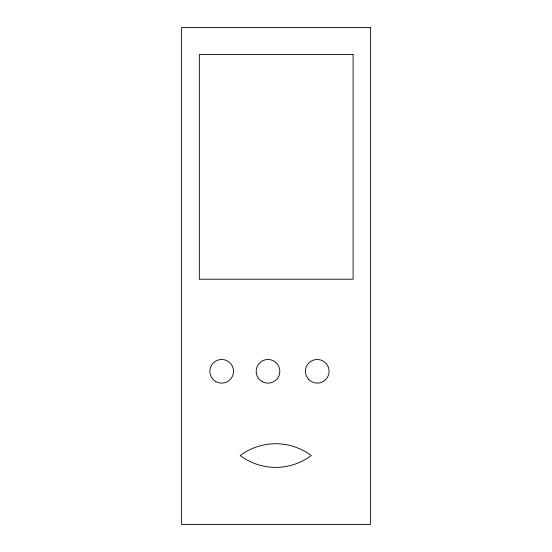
<?xml version="1.0" encoding="UTF-8"?>
<svg xmlns="http://www.w3.org/2000/svg" width="552" height="552" viewBox="0 0 552 552"><rect width="100%" height="100%" fill="white"/><g stroke="black" fill="none" stroke-linecap="round" stroke-linejoin="round"><path stroke-width="0.83" d="M370.627 27.6L181.373 27.6L181.373 524.4L370.627 524.4L370.627 27.6M353.101 54.482L199.334 54.482L199.334 279.222L353.101 279.222L353.101 54.482M215.784 381.542A11.827 11.827 0 0 0 233.53 371.296A11.827 11.827 0 0 0 215.784 361.056A11.827 11.827 0 0 0 215.784 381.542M262.083 381.542A11.827 11.827 0 0 0 279.823 371.296A11.827 11.827 0 0 0 262.083 361.056A11.827 11.827 0 0 0 262.083 381.542M308.892 379.666A11.827 11.827 0 0 0 328.681 374.359A11.827 11.827 0 0 0 314.198 359.876A11.827 11.827 0 0 0 308.892 379.666M240.23 455.559A59.14 59.14 0 0 0 311.197 455.559A59.14 59.14 0 0 0 240.23 455.559"/></g></svg>
